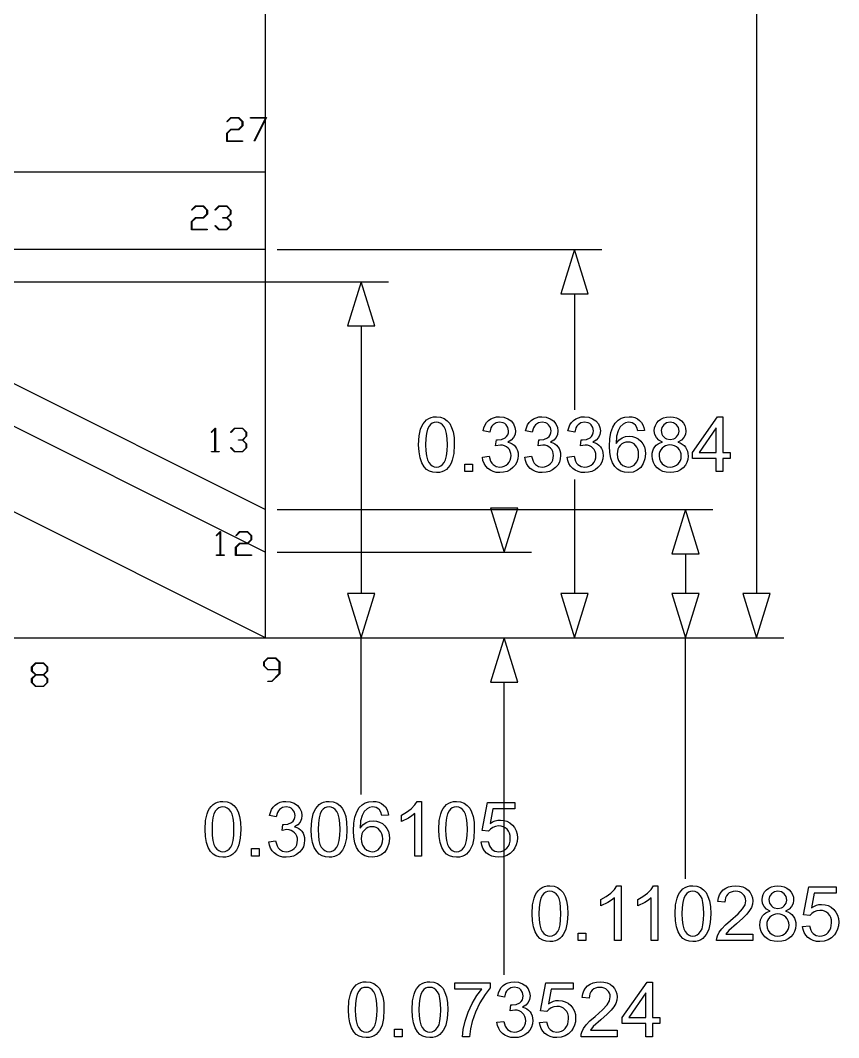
# Model space of a CAD drawing. Extents: x -0.57 to 3.06, y 0.01 to 2.07.
# Drawn here: x 2.289 to 2.993, y 0.156 to 1.031 of the extents above; entities that cross this region are included whole.
import ezdxf

# ---------------------------------------------------------------- set-up
doc = ezdxf.new("R2010")
doc.units = 0
doc.header["$MEASUREMENT"] = 0
doc.layers.add('DIMENSIONS', color=7, linetype='CONTINUOUS')
doc.layers.add('LAYER_1', color=7, linetype='CONTINUOUS')

msp = doc.modelspace()

# ---------------------------------------------------------------- linework, layer by layer
at = {"layer": 'DIMENSIONS'}
for points in [[(2.92215, 1.1004), (2.92215, 0.53802)], [(2.51, 0.83368), (2.78915, 0.83368)], [(2.76565, 0.83368), (2.7539, 0.79566)], [(2.7774, 0.79566), (2.76565, 0.83368)], [(1.67722, 0.80611), (2.60581, 0.80611)], [(2.58231, 0.80611), (2.57056, 0.76808)], [(2.59406, 0.76808), (2.58231, 0.80611)], [(2.7539, 0.79566), (2.7774, 0.79566)], [(2.76565, 0.79566), (2.76565, 0.6959)], [(2.57056, 0.76808), (2.59406, 0.76808)], [(2.58231, 0.76808), (2.58231, 0.53802)], [(2.76565, 0.63612), (2.76565, 0.53802)], [(2.51, 0.61029), (2.88453, 0.61029)], [(2.71694, 0.61155), (2.69344, 0.61155)], [(2.69344, 0.61155), (2.70519, 0.57352)], [(2.70519, 0.57352), (2.71694, 0.61155)], [(2.86103, 0.61029), (2.84928, 0.57226)], [(2.87278, 0.57226), (2.86103, 0.61029)], [(2.51, 0.57352), (2.72869, 0.57352)], [(2.84928, 0.57226), (2.87278, 0.57226)], [(2.86103, 0.57226), (2.86103, 0.53802)], [(2.59406, 0.53802), (2.57056, 0.53802)], [(2.57056, 0.53802), (2.58231, 0.5)], [(2.58231, 0.5), (2.59406, 0.53802)], [(2.7774, 0.53802), (2.7539, 0.53802)], [(2.7539, 0.53802), (2.76565, 0.5)], [(2.76565, 0.5), (2.7774, 0.53802)], [(2.87278, 0.53802), (2.84928, 0.53802)], [(2.84928, 0.53802), (2.86103, 0.5)], [(2.86103, 0.5), (2.87278, 0.53802)], [(2.9339, 0.53802), (2.9104, 0.53802)], [(2.9104, 0.53802), (2.92215, 0.5)], [(2.92215, 0.5), (2.9339, 0.53802)], [(0.51, 0.5), (2.72869, 0.5)], [(2.51, 0.5), (2.60581, 0.5)], [(2.51, 0.5), (2.78915, 0.5)], [(2.51, 0.5), (2.88453, 0.5)], [(2.51, 0.5), (2.94565, 0.5)], [(2.58231, 0.36527), (2.58231, 0.5)], [(2.70519, 0.5), (2.69344, 0.46198)], [(2.71694, 0.46198), (2.70519, 0.5)], [(2.86103, 0.29276), (2.86103, 0.5)], [(2.69344, 0.46198), (2.71694, 0.46198)], [(2.70519, 0.21022), (2.70519, 0.46198)]]:
    msp.add_lwpolyline(points, dxfattribs=at)
for points in [[(2.63167, 0.66601), (2.6321, 0.67353), (2.63339, 0.67943), (2.63435, 0.68182), (2.63552, 0.68393), (2.6369, 0.68574), (2.63849, 0.68726), (2.64029, 0.68847), (2.64231, 0.68933), (2.64454, 0.68985), (2.647, 0.69002), (2.65055, 0.68964), (2.65364, 0.6885), (2.65624, 0.68664), (2.65835, 0.68411), (2.66001, 0.68092), (2.66127, 0.67712), (2.66206, 0.67228), (2.66232, 0.66601), (2.6619, 0.65853), (2.66062, 0.65266), (2.65967, 0.65026), (2.6585, 0.64815), (2.65713, 0.64633), (2.65554, 0.6448), (2.65374, 0.64359), (2.65172, 0.64272), (2.64947, 0.6422), (2.647, 0.64203), (2.64378, 0.64233), (2.64093, 0.64325), (2.63845, 0.64477), (2.63632, 0.6469), (2.63429, 0.6503), (2.63284, 0.65461), (2.63197, 0.65985)], [(2.63761, 0.66601), (2.63778, 0.66071), (2.63828, 0.65637), (2.63913, 0.653), (2.64031, 0.6506), (2.64175, 0.64893), (2.64334, 0.64773), (2.64509, 0.64701), (2.647, 0.64677), (2.64891, 0.64701), (2.65066, 0.64773), (2.65225, 0.64894), (2.65368, 0.65062), (2.65487, 0.65302), (2.65572, 0.65639), (2.65622, 0.66072), (2.65639, 0.66601), (2.65622, 0.67132), (2.65572, 0.67567), (2.65487, 0.67903), (2.65368, 0.68143), (2.65225, 0.6831), (2.65064, 0.68429), (2.64887, 0.68501), (2.64694, 0.68524), (2.64505, 0.68503), (2.64336, 0.6844), (2.64187, 0.68335), (2.64059, 0.68188), (2.63928, 0.67928), (2.63835, 0.67576), (2.63779, 0.67134)], [(2.68647, 0.65524), (2.69224, 0.65601), (2.69358, 0.65179), (2.69451, 0.65019), (2.69562, 0.64894), (2.69827, 0.64731), (2.70144, 0.64677), (2.70339, 0.64695), (2.70519, 0.64748), (2.70683, 0.64836), (2.70831, 0.64959), (2.70954, 0.65109), (2.71042, 0.65275), (2.71094, 0.65458), (2.71112, 0.65658), (2.71096, 0.65848), (2.71047, 0.66021), (2.70966, 0.66176), (2.70852, 0.66314), (2.70714, 0.66427), (2.70557, 0.66507), (2.70383, 0.66556), (2.70192, 0.66572), (2.69785, 0.66508), (2.69849, 0.67014), (2.69942, 0.67008), (2.70292, 0.67056), (2.70605, 0.672), (2.70734, 0.6731), (2.70827, 0.67445), (2.70882, 0.67606), (2.709, 0.67793), (2.70847, 0.68084), (2.70686, 0.68319), (2.7057, 0.6841), (2.70439, 0.68476), (2.70131, 0.68528), (2.69822, 0.68475), (2.6957, 0.68316), (2.69468, 0.68197), (2.69386, 0.68052), (2.69281, 0.67681), (2.68704, 0.67784), (2.68774, 0.68058), (2.68877, 0.68299), (2.69014, 0.68507), (2.69185, 0.68683), (2.69384, 0.68823), (2.69606, 0.68922), (2.69851, 0.68982), (2.70118, 0.69002), (2.70488, 0.68961), (2.70827, 0.68837), (2.71112, 0.68642), (2.71322, 0.68387), (2.71451, 0.68092), (2.71493, 0.67781), (2.71453, 0.6749), (2.7133, 0.67226), (2.71127, 0.67002), (2.70846, 0.66828), (2.71043, 0.66767), (2.71216, 0.66681), (2.71366, 0.66568), (2.71493, 0.66429), (2.71594, 0.66268), (2.71667, 0.66088), (2.7171, 0.65889), (2.71724, 0.65671), (2.71696, 0.65375), (2.71612, 0.65102), (2.71472, 0.64853), (2.71275, 0.64628), (2.71036, 0.6444), (2.70767, 0.64307), (2.70469, 0.64226), (2.70141, 0.642), (2.69844, 0.64223), (2.69574, 0.64292), (2.69331, 0.64407), (2.69113, 0.64568), (2.68931, 0.64766), (2.68792, 0.64991), (2.68697, 0.65244)], [(2.72298, 0.65524), (2.72875, 0.65601), (2.73009, 0.65179), (2.73103, 0.65019), (2.73213, 0.64894), (2.73478, 0.64731), (2.73795, 0.64677), (2.73991, 0.64695), (2.74171, 0.64748), (2.74335, 0.64836), (2.74483, 0.64959), (2.74606, 0.65109), (2.74693, 0.65275), (2.74746, 0.65458), (2.74764, 0.65658), (2.74747, 0.65848), (2.74699, 0.66021), (2.74617, 0.66176), (2.74504, 0.66314), (2.74365, 0.66427), (2.74209, 0.66507), (2.74035, 0.66556), (2.73843, 0.66572), (2.73436, 0.66508), (2.735, 0.67014), (2.73593, 0.67008), (2.73944, 0.67056), (2.74257, 0.672), (2.74386, 0.6731), (2.74478, 0.67445), (2.74534, 0.67606), (2.74552, 0.67793), (2.74498, 0.68084), (2.74337, 0.68319), (2.74222, 0.6841), (2.74091, 0.68476), (2.73783, 0.68528), (2.73474, 0.68475), (2.73221, 0.68316), (2.73119, 0.68197), (2.73037, 0.68052), (2.72933, 0.67681), (2.72356, 0.67784), (2.72426, 0.68058), (2.72529, 0.68299), (2.72666, 0.68507), (2.72837, 0.68683), (2.73036, 0.68823), (2.73258, 0.68922), (2.73502, 0.68982), (2.7377, 0.69002), (2.74139, 0.68961), (2.74478, 0.68837), (2.74764, 0.68642), (2.74974, 0.68387), (2.75102, 0.68092), (2.75145, 0.67781), (2.75104, 0.6749), (2.74982, 0.67226), (2.74779, 0.67002), (2.74497, 0.66828), (2.74694, 0.66767), (2.74868, 0.66681), (2.75018, 0.66568), (2.75145, 0.66429), (2.75246, 0.66268), (2.75318, 0.66088), (2.75361, 0.65889), (2.75376, 0.65671), (2.75348, 0.65375), (2.75264, 0.65102), (2.75123, 0.64853), (2.74927, 0.64628), (2.74688, 0.6444), (2.74419, 0.64307), (2.7412, 0.64226), (2.73792, 0.642), (2.73496, 0.64223), (2.73226, 0.64292), (2.72982, 0.64407), (2.72765, 0.64568), (2.72582, 0.64766), (2.72444, 0.64991), (2.72349, 0.65244)], [(2.7595, 0.65524), (2.76527, 0.65601), (2.76661, 0.65179), (2.76754, 0.65019), (2.76865, 0.64894), (2.7713, 0.64731), (2.77447, 0.64677), (2.77643, 0.64695), (2.77823, 0.64748), (2.77987, 0.64836), (2.78135, 0.64959), (2.78257, 0.65109), (2.78345, 0.65275), (2.78398, 0.65458), (2.78415, 0.65658), (2.78399, 0.65848), (2.7835, 0.66021), (2.78269, 0.66176), (2.78156, 0.66314), (2.78017, 0.66427), (2.77861, 0.66507), (2.77687, 0.66556), (2.77495, 0.66572), (2.77088, 0.66508), (2.77152, 0.67014), (2.77245, 0.67008), (2.77595, 0.67056), (2.77909, 0.672), (2.78038, 0.6731), (2.7813, 0.67445), (2.78185, 0.67606), (2.78204, 0.67793), (2.7815, 0.68084), (2.77989, 0.68319), (2.77874, 0.6841), (2.77743, 0.68476), (2.77434, 0.68528), (2.77126, 0.68475), (2.76873, 0.68316), (2.76771, 0.68197), (2.76689, 0.68052), (2.76585, 0.67681), (2.76008, 0.67784), (2.76077, 0.68058), (2.76181, 0.68299), (2.76318, 0.68507), (2.76488, 0.68683), (2.76687, 0.68823), (2.76909, 0.68922), (2.77154, 0.68982), (2.77421, 0.69002), (2.77791, 0.68961), (2.7813, 0.68837), (2.78416, 0.68642), (2.78625, 0.68387), (2.78754, 0.68092), (2.78797, 0.67781), (2.78756, 0.6749), (2.78633, 0.67226), (2.7843, 0.67002), (2.78149, 0.66828), (2.78346, 0.66767), (2.78519, 0.66681), (2.7867, 0.66568), (2.78797, 0.66429), (2.78898, 0.66268), (2.7897, 0.66088), (2.79013, 0.65889), (2.79028, 0.65671), (2.79, 0.65375), (2.78915, 0.65102), (2.78775, 0.64853), (2.78579, 0.64628), (2.78339, 0.6444), (2.78071, 0.64307), (2.77772, 0.64226), (2.77444, 0.642), (2.77148, 0.64223), (2.76878, 0.64292), (2.76634, 0.64407), (2.76416, 0.64568), (2.76234, 0.64766), (2.76095, 0.64991), (2.76001, 0.65244)], [(2.82593, 0.67832), (2.82019, 0.67787), (2.81926, 0.6808), (2.81801, 0.68281), (2.81677, 0.68389), (2.81539, 0.68466), (2.81388, 0.68512), (2.81224, 0.68528), (2.80965, 0.68489), (2.8074, 0.68374), (2.80496, 0.68129), (2.8031, 0.67793), (2.80191, 0.67331), (2.80146, 0.66707), (2.80378, 0.66983), (2.80656, 0.67178), (2.80965, 0.67293), (2.81288, 0.67332), (2.81566, 0.67305), (2.81822, 0.67226), (2.82057, 0.67093), (2.8227, 0.66907), (2.82448, 0.66679), (2.82575, 0.6642), (2.82651, 0.6613), (2.82676, 0.65809), (2.82628, 0.65382), (2.82485, 0.64987), (2.82259, 0.64651), (2.81961, 0.64405), (2.81605, 0.64253), (2.81204, 0.64203), (2.8086, 0.64236), (2.8055, 0.64335), (2.80272, 0.64501), (2.80028, 0.64733), (2.79829, 0.65042), (2.79686, 0.65436), (2.79601, 0.65916), (2.79573, 0.66482), (2.79604, 0.67117), (2.79698, 0.67659), (2.79856, 0.68108), (2.80076, 0.68464), (2.80315, 0.68699), (2.80591, 0.68867), (2.80906, 0.68968), (2.81259, 0.69002), (2.81524, 0.68983), (2.81763, 0.68924), (2.81978, 0.68827), (2.82168, 0.68691), (2.82327, 0.68521), (2.82451, 0.68321), (2.8254, 0.68091)], [(2.84138, 0.66832), (2.83825, 0.66991), (2.83606, 0.67207), (2.83476, 0.67474), (2.83433, 0.6779), (2.83456, 0.68037), (2.83525, 0.68262), (2.8364, 0.68468), (2.83801, 0.68653), (2.84001, 0.68806), (2.84231, 0.68915), (2.84491, 0.6898), (2.84782, 0.69002), (2.85075, 0.6898), (2.85338, 0.68913), (2.8557, 0.68801), (2.85773, 0.68645), (2.85937, 0.68456), (2.86054, 0.68248), (2.86125, 0.68021), (2.86148, 0.67774), (2.86105, 0.67468), (2.85977, 0.67205), (2.85761, 0.66991), (2.85456, 0.66832), (2.85659, 0.6675), (2.85837, 0.66647), (2.85988, 0.66523), (2.86114, 0.66376), (2.86213, 0.66212), (2.86284, 0.66032), (2.86326, 0.65837), (2.8634, 0.65626), (2.86314, 0.65337), (2.86234, 0.65072), (2.86101, 0.6483), (2.85914, 0.64613), (2.85684, 0.64434), (2.8542, 0.64305), (2.85123, 0.64228), (2.84792, 0.64203), (2.84461, 0.64229), (2.84164, 0.64306), (2.839, 0.64434), (2.8367, 0.64615), (2.83483, 0.64833), (2.8335, 0.65078), (2.8327, 0.65347), (2.83243, 0.65642), (2.83258, 0.65862), (2.83302, 0.66063), (2.83374, 0.66246), (2.83476, 0.6641), (2.83604, 0.66552), (2.83758, 0.6667), (2.83935, 0.66763)], [(2.84023, 0.6781), (2.84076, 0.67507), (2.84143, 0.67378), (2.84237, 0.67264), (2.84353, 0.67172), (2.84484, 0.67106), (2.84795, 0.67053), (2.85099, 0.67105), (2.85228, 0.67171), (2.85342, 0.67263), (2.85502, 0.67497), (2.85555, 0.67777), (2.855, 0.6807), (2.85335, 0.68311), (2.85089, 0.68474), (2.84789, 0.68528), (2.84487, 0.68475), (2.84241, 0.68316), (2.84077, 0.68084)], [(2.88751, 0.64283), (2.88751, 0.65408), (2.86712, 0.65408), (2.86712, 0.65937), (2.88857, 0.68983), (2.89328, 0.68983), (2.89328, 0.65937), (2.89963, 0.65937), (2.89963, 0.65408), (2.89328, 0.65408), (2.89328, 0.64283)], [(2.88751, 0.65937), (2.88751, 0.68056), (2.8728, 0.65937)], [(2.80236, 0.65806), (2.80268, 0.65514), (2.80363, 0.65235), (2.80515, 0.64995), (2.80717, 0.6482), (2.8095, 0.64713), (2.81195, 0.64677), (2.81371, 0.64696), (2.81535, 0.64751), (2.81685, 0.64843), (2.81823, 0.64972), (2.81938, 0.65133), (2.8202, 0.6532), (2.8207, 0.65534), (2.82086, 0.65774), (2.8207, 0.66004), (2.82021, 0.66209), (2.8194, 0.66388), (2.81826, 0.66542), (2.81688, 0.66664), (2.81533, 0.66752), (2.81361, 0.66805), (2.81172, 0.66822), (2.80984, 0.66805), (2.80811, 0.66752), (2.80652, 0.66664), (2.80509, 0.66542), (2.8039, 0.6639), (2.80304, 0.66217), (2.80253, 0.66022)], [(2.83837, 0.65639), (2.83866, 0.65396), (2.83954, 0.65161), (2.84099, 0.64957), (2.84301, 0.64804), (2.84541, 0.64709), (2.84798, 0.64677), (2.84996, 0.64694), (2.85176, 0.64744), (2.85338, 0.64827), (2.85481, 0.64943), (2.85599, 0.65085), (2.85683, 0.65246), (2.85734, 0.65424), (2.85751, 0.6562), (2.85733, 0.65819), (2.85681, 0.66001), (2.85595, 0.66164), (2.85473, 0.66309), (2.85326, 0.66428), (2.85161, 0.66513), (2.84979, 0.66565), (2.84779, 0.66582), (2.84584, 0.66565), (2.84407, 0.66514), (2.84247, 0.6643), (2.84104, 0.66312), (2.83987, 0.66169), (2.83903, 0.66009), (2.83853, 0.65833)], [(2.67143, 0.64283), (2.67143, 0.6494), (2.678, 0.6494), (2.678, 0.64283)], [(2.44806, 0.33538), (2.44849, 0.34291), (2.44977, 0.3488), (2.45073, 0.3512), (2.4519, 0.3533), (2.45328, 0.35512), (2.45487, 0.35664), (2.45667, 0.35785), (2.45869, 0.35871), (2.46093, 0.35922), (2.46338, 0.3594), (2.46693, 0.35902), (2.47002, 0.35787), (2.47262, 0.35601), (2.47473, 0.35348), (2.47639, 0.3503), (2.47765, 0.34649), (2.47844, 0.34166), (2.47871, 0.33538), (2.47828, 0.32791), (2.47701, 0.32203), (2.47605, 0.31963), (2.47489, 0.31753), (2.47351, 0.31571), (2.47192, 0.31418), (2.47012, 0.31296), (2.4681, 0.3121), (2.46585, 0.31158), (2.46338, 0.3114), (2.46016, 0.31171), (2.45731, 0.31262), (2.45483, 0.31414), (2.4527, 0.31628), (2.45067, 0.31967), (2.44922, 0.32399), (2.44835, 0.32922)], [(2.50285, 0.32461), (2.50862, 0.32538), (2.50996, 0.32116), (2.51089, 0.31956), (2.512, 0.31831), (2.51465, 0.31669), (2.51782, 0.31615), (2.51978, 0.31632), (2.52157, 0.31685), (2.52321, 0.31773), (2.5247, 0.31897), (2.52592, 0.32046), (2.5268, 0.32213), (2.52733, 0.32396), (2.5275, 0.32596), (2.52734, 0.32786), (2.52685, 0.32958), (2.52604, 0.33114), (2.5249, 0.33251), (2.52352, 0.33364), (2.52195, 0.33445), (2.52022, 0.33493), (2.5183, 0.3351), (2.51423, 0.33445), (2.51487, 0.33952), (2.5158, 0.33946), (2.5193, 0.33994), (2.52244, 0.34138), (2.52373, 0.34247), (2.52465, 0.34382), (2.5252, 0.34544), (2.52539, 0.34731), (2.52485, 0.35021), (2.52324, 0.35257), (2.52208, 0.35348), (2.52078, 0.35413), (2.51769, 0.35465), (2.5146, 0.35412), (2.51208, 0.35254), (2.51106, 0.35135), (2.51024, 0.34989), (2.50919, 0.34619), (2.50342, 0.34721), (2.50412, 0.34995), (2.50516, 0.35236), (2.50653, 0.35445), (2.50823, 0.35621), (2.51022, 0.3576), (2.51244, 0.3586), (2.51489, 0.3592), (2.51756, 0.3594), (2.52126, 0.35898), (2.52465, 0.35775), (2.52751, 0.35579), (2.5296, 0.35324), (2.53089, 0.3503), (2.53132, 0.34718), (2.53091, 0.34427), (2.52968, 0.34164), (2.52765, 0.33939), (2.52484, 0.33766), (2.52681, 0.33705), (2.52854, 0.33618), (2.53005, 0.33505), (2.53132, 0.33367), (2.53233, 0.33206), (2.53305, 0.33026), (2.53348, 0.32827), (2.53362, 0.32609), (2.53334, 0.32313), (2.5325, 0.3204), (2.5311, 0.31791), (2.52914, 0.31565), (2.52674, 0.31378), (2.52405, 0.31244), (2.52107, 0.31164), (2.51779, 0.31137), (2.51482, 0.3116), (2.51212, 0.31229), (2.50969, 0.31344), (2.50751, 0.31506), (2.50569, 0.31704), (2.5043, 0.31929), (2.50335, 0.32181)], [(2.53933, 0.33538), (2.53976, 0.34291), (2.54105, 0.3488), (2.54201, 0.3512), (2.54318, 0.3533), (2.54456, 0.35512), (2.54614, 0.35664), (2.54794, 0.35785), (2.54996, 0.35871), (2.5522, 0.35922), (2.55466, 0.3594), (2.55821, 0.35902), (2.56129, 0.35787), (2.5639, 0.35601), (2.56601, 0.35348), (2.56766, 0.3503), (2.56892, 0.34649), (2.56972, 0.34166), (2.56998, 0.33538), (2.56956, 0.32791), (2.56828, 0.32203), (2.56733, 0.31963), (2.56616, 0.31753), (2.56479, 0.31571), (2.5632, 0.31418), (2.5614, 0.31296), (2.55937, 0.3121), (2.55713, 0.31158), (2.55466, 0.3114), (2.55144, 0.31171), (2.54859, 0.31262), (2.5461, 0.31414), (2.54398, 0.31628), (2.54195, 0.31967), (2.54049, 0.32399), (2.53962, 0.32922)], [(2.60579, 0.34769), (2.60005, 0.34725), (2.59912, 0.35018), (2.59787, 0.35218), (2.59663, 0.35326), (2.59526, 0.35403), (2.59375, 0.3545), (2.5921, 0.35465), (2.58951, 0.35427), (2.58726, 0.35311), (2.58482, 0.35067), (2.58296, 0.34731), (2.58177, 0.34269), (2.58133, 0.33644), (2.58365, 0.33921), (2.58643, 0.34115), (2.58951, 0.34231), (2.59274, 0.34269), (2.59552, 0.34243), (2.59809, 0.34163), (2.60043, 0.3403), (2.60257, 0.33845), (2.60434, 0.33617), (2.60561, 0.33358), (2.60637, 0.33068), (2.60663, 0.32746), (2.60615, 0.3232), (2.60472, 0.31924), (2.60245, 0.31589), (2.59948, 0.31342), (2.59592, 0.31191), (2.59191, 0.3114), (2.58847, 0.31173), (2.58536, 0.31273), (2.58259, 0.31439), (2.58014, 0.31671), (2.57815, 0.31979), (2.57673, 0.32373), (2.57588, 0.32854), (2.57559, 0.3342), (2.57591, 0.34055), (2.57685, 0.34596), (2.57842, 0.35045), (2.58062, 0.35401), (2.58301, 0.35637), (2.58578, 0.35805), (2.58893, 0.35906), (2.59245, 0.3594), (2.5951, 0.3592), (2.5975, 0.35862), (2.59965, 0.35765), (2.60154, 0.35629), (2.60314, 0.35458), (2.60438, 0.35258), (2.60526, 0.35029)], [(2.6341, 0.3122), (2.62833, 0.3122), (2.62833, 0.34898), (2.62592, 0.34699), (2.62286, 0.345), (2.61679, 0.34202), (2.61679, 0.3476), (2.62132, 0.35012), (2.62525, 0.35311), (2.62835, 0.3563), (2.63038, 0.3594), (2.6341, 0.3594)], [(2.64888, 0.33538), (2.64931, 0.34291), (2.6506, 0.3488), (2.65156, 0.3512), (2.65273, 0.3533), (2.65411, 0.35512), (2.65569, 0.35664), (2.65749, 0.35785), (2.65951, 0.35871), (2.66175, 0.35922), (2.6642, 0.3594), (2.66776, 0.35902), (2.67084, 0.35787), (2.67345, 0.35601), (2.67555, 0.35348), (2.67721, 0.3503), (2.67847, 0.34649), (2.67927, 0.34166), (2.67953, 0.33538), (2.6791, 0.32791), (2.67783, 0.32203), (2.67688, 0.31963), (2.67571, 0.31753), (2.67433, 0.31571), (2.67275, 0.31418), (2.67095, 0.31296), (2.66892, 0.3121), (2.66667, 0.31158), (2.6642, 0.3114), (2.66099, 0.31171), (2.65814, 0.31262), (2.65565, 0.31414), (2.65353, 0.31628), (2.6515, 0.31967), (2.65004, 0.32399), (2.64917, 0.32922)], [(2.6854, 0.32452), (2.69146, 0.32503), (2.69257, 0.32115), (2.69347, 0.31963), (2.69458, 0.31838), (2.69587, 0.3174), (2.69729, 0.3167), (2.7005, 0.31615), (2.7025, 0.31634), (2.70434, 0.31693), (2.70603, 0.31791), (2.70755, 0.31929), (2.70881, 0.32099), (2.70971, 0.32294), (2.71026, 0.32516), (2.71044, 0.32763), (2.71026, 0.32996), (2.70974, 0.33204), (2.70888, 0.33386), (2.70766, 0.33542), (2.70617, 0.33666), (2.70446, 0.33756), (2.70254, 0.33809), (2.7004, 0.33827), (2.69775, 0.33795), (2.69537, 0.337), (2.69336, 0.33555), (2.69184, 0.33372), (2.68642, 0.33442), (2.69098, 0.35856), (2.71435, 0.35856), (2.71435, 0.35305), (2.69559, 0.35305), (2.69306, 0.34042), (2.6952, 0.34171), (2.6974, 0.34263), (2.69964, 0.34318), (2.70194, 0.34337), (2.7049, 0.3431), (2.70761, 0.3423), (2.71009, 0.34097), (2.71233, 0.3391), (2.71418, 0.33682), (2.7155, 0.33423), (2.71629, 0.33134), (2.71656, 0.32814), (2.71633, 0.32506), (2.71563, 0.32219), (2.71447, 0.31954), (2.71284, 0.31711), (2.71037, 0.31461), (2.70749, 0.31283), (2.7042, 0.31176), (2.7005, 0.3114), (2.69744, 0.31163), (2.69467, 0.3123), (2.6922, 0.31342), (2.69003, 0.31499), (2.68822, 0.31694), (2.68684, 0.31917), (2.6859, 0.3217)], [(2.45399, 0.33538), (2.45416, 0.33008), (2.45466, 0.32575), (2.45551, 0.32238), (2.4567, 0.31998), (2.45813, 0.3183), (2.45972, 0.31711), (2.46147, 0.31639), (2.46338, 0.31615), (2.46529, 0.31639), (2.46704, 0.31711), (2.46863, 0.31831), (2.47007, 0.31999), (2.47125, 0.3224), (2.4721, 0.32577), (2.47261, 0.33009), (2.47277, 0.33538), (2.47261, 0.3407), (2.4721, 0.34504), (2.47125, 0.34841), (2.47007, 0.3508), (2.46863, 0.35247), (2.46702, 0.35367), (2.46525, 0.35438), (2.46332, 0.35462), (2.46143, 0.35441), (2.45974, 0.35378), (2.45826, 0.35273), (2.45697, 0.35125), (2.45566, 0.34865), (2.45473, 0.34514), (2.45417, 0.34072)], [(2.54526, 0.33538), (2.54543, 0.33008), (2.54594, 0.32575), (2.54679, 0.32238), (2.54797, 0.31998), (2.54941, 0.3183), (2.551, 0.31711), (2.55275, 0.31639), (2.55466, 0.31615), (2.55656, 0.31639), (2.55831, 0.31711), (2.55991, 0.31831), (2.56134, 0.31999), (2.56253, 0.3224), (2.56337, 0.32577), (2.56388, 0.33009), (2.56405, 0.33538), (2.56388, 0.3407), (2.56337, 0.34504), (2.56253, 0.34841), (2.56134, 0.3508), (2.5599, 0.35247), (2.5583, 0.35367), (2.55653, 0.35438), (2.55459, 0.35462), (2.5527, 0.35441), (2.55102, 0.35378), (2.54953, 0.35273), (2.54824, 0.35125), (2.54694, 0.34865), (2.54601, 0.34514), (2.54545, 0.34072)], [(2.65481, 0.33538), (2.65498, 0.33008), (2.65549, 0.32575), (2.65634, 0.32238), (2.65752, 0.31998), (2.65895, 0.3183), (2.66055, 0.31711), (2.6623, 0.31639), (2.6642, 0.31615), (2.66611, 0.31639), (2.66786, 0.31711), (2.66946, 0.31831), (2.67089, 0.31999), (2.67207, 0.3224), (2.67292, 0.32577), (2.67343, 0.33009), (2.6736, 0.33538), (2.67343, 0.3407), (2.67292, 0.34504), (2.67207, 0.34841), (2.67089, 0.3508), (2.66945, 0.35247), (2.66785, 0.35367), (2.66608, 0.35438), (2.66414, 0.35462), (2.66225, 0.35441), (2.66057, 0.35378), (2.65908, 0.35273), (2.65779, 0.35125), (2.65649, 0.34865), (2.65556, 0.34514), (2.655, 0.34072)], [(2.58223, 0.32743), (2.58254, 0.32452), (2.58349, 0.32173), (2.58501, 0.31933), (2.58704, 0.31757), (2.58937, 0.3165), (2.59181, 0.31615), (2.59358, 0.31633), (2.59521, 0.31688), (2.59672, 0.31781), (2.5981, 0.3191), (2.59925, 0.3207), (2.60007, 0.32258), (2.60056, 0.32471), (2.60073, 0.32711), (2.60056, 0.32942), (2.60008, 0.33147), (2.59927, 0.33326), (2.59813, 0.33479), (2.59675, 0.33602), (2.5952, 0.33689), (2.59348, 0.33742), (2.59159, 0.3376), (2.58971, 0.33742), (2.58797, 0.33689), (2.58639, 0.33602), (2.58495, 0.33479), (2.58376, 0.33328), (2.58291, 0.33155), (2.5824, 0.3296)], [(2.48781, 0.3122), (2.48781, 0.31878), (2.49438, 0.31878), (2.49438, 0.3122)], [(2.72922, 0.26287), (2.72965, 0.27039), (2.73093, 0.27629), (2.73189, 0.27868), (2.73306, 0.28079), (2.73444, 0.2826), (2.73603, 0.28412), (2.73783, 0.28533), (2.73985, 0.28619), (2.74209, 0.28671), (2.74454, 0.28688), (2.74809, 0.2865), (2.75118, 0.28536), (2.75378, 0.2835), (2.75589, 0.28097), (2.75755, 0.27778), (2.75881, 0.27398), (2.7596, 0.26914), (2.75987, 0.26287), (2.75944, 0.25539), (2.75817, 0.24952), (2.75721, 0.24712), (2.75605, 0.24501), (2.75467, 0.24319), (2.75309, 0.24166), (2.75128, 0.24045), (2.74926, 0.23958), (2.74701, 0.23906), (2.74454, 0.23889), (2.74133, 0.23919), (2.73847, 0.24011), (2.73599, 0.24163), (2.73387, 0.24376), (2.73183, 0.24716), (2.73038, 0.25147), (2.72951, 0.25671)], [(2.73515, 0.26287), (2.73532, 0.25757), (2.73583, 0.25323), (2.73667, 0.24986), (2.73786, 0.24746), (2.73929, 0.24579), (2.74088, 0.24459), (2.74263, 0.24387), (2.74454, 0.24363), (2.74645, 0.24387), (2.7482, 0.24459), (2.74979, 0.2458), (2.75123, 0.24748), (2.75241, 0.24988), (2.75326, 0.25325), (2.75377, 0.25758), (2.75393, 0.26287), (2.75377, 0.26818), (2.75326, 0.27253), (2.75241, 0.2759), (2.75123, 0.27829), (2.74979, 0.27996), (2.74818, 0.28115), (2.74641, 0.28187), (2.74448, 0.2821), (2.74259, 0.28189), (2.7409, 0.28126), (2.73942, 0.28021), (2.73813, 0.27874), (2.73682, 0.27614), (2.73589, 0.27262), (2.73533, 0.2682)], [(2.80571, 0.23969), (2.79994, 0.23969), (2.79994, 0.27646), (2.79753, 0.27447), (2.79447, 0.27249), (2.7884, 0.26951), (2.7884, 0.27508), (2.79294, 0.2776), (2.79686, 0.2806), (2.79996, 0.28379), (2.80199, 0.28688), (2.80571, 0.28688)], [(2.83736, 0.23969), (2.83158, 0.23969), (2.83158, 0.27646), (2.82918, 0.27447), (2.82612, 0.27249), (2.82004, 0.26951), (2.82004, 0.27508), (2.82458, 0.2776), (2.82851, 0.2806), (2.8316, 0.28379), (2.83364, 0.28688), (2.83736, 0.28688)], [(2.85213, 0.26287), (2.85256, 0.27039), (2.85385, 0.27629), (2.85481, 0.27868), (2.85598, 0.28079), (2.85736, 0.2826), (2.85895, 0.28412), (2.86075, 0.28533), (2.86277, 0.28619), (2.865, 0.28671), (2.86746, 0.28688), (2.87101, 0.2865), (2.8741, 0.28536), (2.8767, 0.2835), (2.87881, 0.28097), (2.88047, 0.27778), (2.88173, 0.27398), (2.88252, 0.26914), (2.88278, 0.26287), (2.88236, 0.25539), (2.88109, 0.24952), (2.88013, 0.24712), (2.87897, 0.24501), (2.87759, 0.24319), (2.876, 0.24166), (2.8742, 0.24045), (2.87218, 0.23958), (2.86993, 0.23906), (2.86746, 0.23889), (2.86424, 0.23919), (2.86139, 0.24011), (2.85891, 0.24163), (2.85678, 0.24376), (2.85475, 0.24716), (2.8533, 0.25147), (2.85243, 0.25671)], [(2.85807, 0.26287), (2.85824, 0.25757), (2.85874, 0.25323), (2.85959, 0.24986), (2.86078, 0.24746), (2.86221, 0.24579), (2.8638, 0.24459), (2.86555, 0.24387), (2.86746, 0.24363), (2.86937, 0.24387), (2.87112, 0.24459), (2.87271, 0.2458), (2.87414, 0.24748), (2.87533, 0.24988), (2.87618, 0.25325), (2.87668, 0.25758), (2.87685, 0.26287), (2.87668, 0.26818), (2.87618, 0.27253), (2.87533, 0.2759), (2.87414, 0.27829), (2.87271, 0.27996), (2.8711, 0.28115), (2.86933, 0.28187), (2.8674, 0.2821), (2.86551, 0.28189), (2.86382, 0.28126), (2.86233, 0.28021), (2.86105, 0.27874), (2.85974, 0.27614), (2.85881, 0.27262), (2.85825, 0.2682)], [(2.91898, 0.24524), (2.91898, 0.23969), (2.88791, 0.23969), (2.88805, 0.24173), (2.88859, 0.2437), (2.89013, 0.24685), (2.89239, 0.24995), (2.89558, 0.25327), (2.89994, 0.25707), (2.90636, 0.2627), (2.91029, 0.26702), (2.91231, 0.27059), (2.91282, 0.2723), (2.91298, 0.27396), (2.91283, 0.27561), (2.91237, 0.27712), (2.91161, 0.2785), (2.91053, 0.27975), (2.90921, 0.28078), (2.90771, 0.28152), (2.90601, 0.28196), (2.90414, 0.2821), (2.90216, 0.28195), (2.90039, 0.28148), (2.89882, 0.2807), (2.89747, 0.2796), (2.89637, 0.27823), (2.89558, 0.27662), (2.89511, 0.27477), (2.89493, 0.27268), (2.889, 0.27329), (2.88952, 0.27641), (2.89045, 0.27914), (2.89181, 0.28147), (2.89359, 0.2834), (2.89575, 0.28493), (2.89825, 0.28601), (2.90108, 0.28666), (2.90426, 0.28688), (2.90747, 0.28665), (2.91032, 0.28594), (2.91282, 0.28477), (2.91497, 0.28313), (2.9167, 0.28114), (2.91793, 0.27893), (2.91867, 0.27649), (2.91892, 0.27383), (2.91863, 0.27104), (2.91776, 0.26829), (2.91623, 0.26549), (2.91393, 0.26255), (2.91037, 0.25897), (2.90503, 0.25428), (2.89837, 0.24836), (2.89593, 0.24524)], [(2.93405, 0.26518), (2.93092, 0.26677), (2.92873, 0.26893), (2.92743, 0.27161), (2.927, 0.27476), (2.92723, 0.27723), (2.92792, 0.27948), (2.92907, 0.28154), (2.93068, 0.28339), (2.93268, 0.28492), (2.93498, 0.28601), (2.93758, 0.28666), (2.94049, 0.28688), (2.94342, 0.28666), (2.94605, 0.28599), (2.94837, 0.28487), (2.9504, 0.28331), (2.95204, 0.28142), (2.95321, 0.27934), (2.95392, 0.27707), (2.95415, 0.2746), (2.95372, 0.27155), (2.95243, 0.26891), (2.95027, 0.26677), (2.94722, 0.26518), (2.94926, 0.26436), (2.95104, 0.26333), (2.95255, 0.26209), (2.95381, 0.26062), (2.9548, 0.25898), (2.95551, 0.25718), (2.95593, 0.25523), (2.95607, 0.25312), (2.95581, 0.25023), (2.95501, 0.24758), (2.95367, 0.24516), (2.95181, 0.24299), (2.94951, 0.2412), (2.94687, 0.23991), (2.9439, 0.23914), (2.94059, 0.23889), (2.93728, 0.23915), (2.9343, 0.23992), (2.93167, 0.24121), (2.92937, 0.24301), (2.9275, 0.24519), (2.92617, 0.24764), (2.92537, 0.25033), (2.9251, 0.25328), (2.92525, 0.25548), (2.92568, 0.25749), (2.92641, 0.25932), (2.92743, 0.26096), (2.92871, 0.26238), (2.93025, 0.26356), (2.93202, 0.26449)], [(2.93289, 0.27496), (2.93343, 0.27193), (2.9341, 0.27064), (2.93504, 0.26951), (2.9362, 0.26858), (2.93751, 0.26792), (2.94062, 0.26739), (2.94365, 0.26791), (2.94495, 0.26857), (2.94609, 0.26949), (2.94769, 0.27183), (2.94822, 0.27463), (2.94767, 0.27756), (2.94602, 0.27997), (2.94356, 0.2816), (2.94056, 0.28214), (2.93753, 0.28161), (2.93507, 0.28002), (2.93344, 0.2777)], [(2.96168, 0.252), (2.96774, 0.25251), (2.96886, 0.24864), (2.96975, 0.24711), (2.97087, 0.24586), (2.97216, 0.24489), (2.97357, 0.24419), (2.97678, 0.24363), (2.97879, 0.24383), (2.98063, 0.24442), (2.98231, 0.2454), (2.98384, 0.24677), (2.9851, 0.24847), (2.986, 0.25043), (2.98654, 0.25264), (2.98672, 0.25511), (2.98655, 0.25745), (2.98603, 0.25953), (2.98516, 0.26134), (2.98395, 0.2629), (2.98246, 0.26415), (2.98075, 0.26504), (2.97883, 0.26558), (2.97669, 0.26575), (2.97404, 0.26544), (2.97165, 0.26449), (2.96965, 0.26303), (2.96813, 0.2612), (2.96271, 0.26191), (2.96726, 0.28605), (2.99063, 0.28605), (2.99063, 0.28053), (2.97188, 0.28053), (2.96935, 0.2679), (2.97149, 0.26919), (2.97368, 0.27011), (2.97593, 0.27067), (2.97823, 0.27085), (2.98118, 0.27059), (2.9839, 0.26979), (2.98638, 0.26845), (2.98861, 0.26659), (2.99047, 0.2643), (2.99179, 0.26171), (2.99258, 0.25882), (2.99285, 0.25562), (2.99261, 0.25254), (2.99192, 0.24968), (2.99075, 0.24703), (2.98913, 0.24459), (2.98666, 0.2421), (2.98378, 0.24031), (2.98049, 0.23924), (2.97678, 0.23889), (2.97373, 0.23911), (2.97096, 0.23979), (2.96849, 0.24091), (2.96632, 0.24248), (2.96451, 0.24442), (2.96313, 0.24665), (2.96219, 0.24918)], [(2.93103, 0.25325), (2.93133, 0.25082), (2.9322, 0.24847), (2.93366, 0.24643), (2.93568, 0.2449), (2.93808, 0.24395), (2.94065, 0.24363), (2.94263, 0.2438), (2.94443, 0.2443), (2.94604, 0.24513), (2.94748, 0.24629), (2.94866, 0.24771), (2.9495, 0.24932), (2.95001, 0.2511), (2.95017, 0.25306), (2.95, 0.25505), (2.94948, 0.25687), (2.94861, 0.2585), (2.9474, 0.25995), (2.94593, 0.26114), (2.94428, 0.262), (2.94246, 0.26251), (2.94046, 0.26268), (2.93851, 0.26251), (2.93674, 0.262), (2.93514, 0.26116), (2.93371, 0.25998), (2.93254, 0.25855), (2.9317, 0.25695), (2.9312, 0.25519)], [(2.76897, 0.23969), (2.76897, 0.24626), (2.77554, 0.24626), (2.77554, 0.23969)], [(2.57121, 0.18033), (2.57164, 0.18785), (2.57292, 0.19375), (2.57389, 0.19614), (2.57506, 0.19825), (2.57643, 0.20006), (2.57802, 0.20159), (2.57982, 0.20279), (2.58184, 0.20365), (2.58408, 0.20417), (2.58653, 0.20434), (2.59008, 0.20396), (2.59317, 0.20282), (2.59577, 0.20096), (2.59788, 0.19843), (2.59954, 0.19525), (2.6008, 0.19144), (2.60159, 0.1866), (2.60186, 0.18033), (2.60143, 0.17286), (2.60016, 0.16698), (2.5992, 0.16458), (2.59804, 0.16247), (2.59666, 0.16065), (2.59508, 0.15912), (2.59327, 0.15791), (2.59125, 0.15704), (2.589, 0.15652), (2.58653, 0.15635), (2.58332, 0.15665), (2.58047, 0.15757), (2.57798, 0.15909), (2.57586, 0.16122), (2.57382, 0.16462), (2.57237, 0.16893), (2.5715, 0.17417)], [(2.62597, 0.18033), (2.6264, 0.18785), (2.62768, 0.19375), (2.62864, 0.19614), (2.62981, 0.19825), (2.63119, 0.20006), (2.63278, 0.20159), (2.63458, 0.20279), (2.6366, 0.20365), (2.63884, 0.20417), (2.64129, 0.20434), (2.64484, 0.20396), (2.64793, 0.20282), (2.65053, 0.20096), (2.65264, 0.19843), (2.6543, 0.19525), (2.65556, 0.19144), (2.65635, 0.1866), (2.65662, 0.18033), (2.65619, 0.17286), (2.65492, 0.16698), (2.65396, 0.16458), (2.6528, 0.16247), (2.65142, 0.16065), (2.64984, 0.15912), (2.64803, 0.15791), (2.64601, 0.15704), (2.64376, 0.15652), (2.64129, 0.15635), (2.63808, 0.15665), (2.63522, 0.15757), (2.63274, 0.15909), (2.63062, 0.16122), (2.62858, 0.16462), (2.62713, 0.16893), (2.62626, 0.17417)], [(2.66287, 0.198), (2.66287, 0.20354), (2.69329, 0.20354), (2.69329, 0.19905), (2.68882, 0.19349), (2.6844, 0.18636), (2.68049, 0.17833), (2.67758, 0.17007), (2.67617, 0.16389), (2.67537, 0.15715), (2.66944, 0.15715), (2.67003, 0.16328), (2.67162, 0.17055), (2.67416, 0.17827), (2.6776, 0.1857), (2.68162, 0.19242), (2.68589, 0.198)], [(2.69903, 0.16956), (2.7048, 0.17033), (2.70615, 0.16611), (2.70708, 0.16451), (2.70819, 0.16326), (2.71083, 0.16164), (2.714, 0.1611), (2.71596, 0.16127), (2.71776, 0.1618), (2.7194, 0.16268), (2.72088, 0.16392), (2.72211, 0.16541), (2.72298, 0.16707), (2.72351, 0.16891), (2.72369, 0.17091), (2.72352, 0.17281), (2.72304, 0.17453), (2.72223, 0.17608), (2.72109, 0.17746), (2.7197, 0.17859), (2.71814, 0.1794), (2.7164, 0.17988), (2.71448, 0.18004), (2.71041, 0.1794), (2.71105, 0.18447), (2.71198, 0.1844), (2.71549, 0.18488), (2.71862, 0.18633), (2.71991, 0.18742), (2.72083, 0.18877), (2.72139, 0.19038), (2.72157, 0.19226), (2.72103, 0.19516), (2.71942, 0.19752), (2.71827, 0.19843), (2.71696, 0.19908), (2.71388, 0.1996), (2.71079, 0.19907), (2.70827, 0.19748), (2.70724, 0.19629), (2.70642, 0.19484), (2.70538, 0.19114), (2.69961, 0.19216), (2.70031, 0.1949), (2.70134, 0.19731), (2.70271, 0.1994), (2.70442, 0.20115), (2.70641, 0.20255), (2.70863, 0.20355), (2.71107, 0.20414), (2.71375, 0.20434), (2.71744, 0.20393), (2.72083, 0.20269), (2.72369, 0.20074), (2.72579, 0.19819), (2.72707, 0.19525), (2.7275, 0.19213), (2.72709, 0.18922), (2.72587, 0.18658), (2.72384, 0.18434), (2.72103, 0.18261), (2.72299, 0.182), (2.72473, 0.18113), (2.72623, 0.18), (2.7275, 0.17862), (2.72851, 0.17701), (2.72923, 0.17521), (2.72967, 0.17321), (2.72981, 0.17103), (2.72953, 0.16807), (2.72869, 0.16535), (2.72728, 0.16286), (2.72532, 0.1606), (2.72293, 0.15873), (2.72024, 0.15739), (2.71725, 0.15659), (2.71397, 0.15632), (2.71101, 0.15655), (2.70831, 0.15724), (2.70587, 0.15839), (2.7037, 0.16001), (2.70187, 0.16198), (2.70049, 0.16424), (2.69954, 0.16676)], [(2.73552, 0.16946), (2.74158, 0.16998), (2.74269, 0.1661), (2.74359, 0.16457), (2.7447, 0.16332), (2.74599, 0.16235), (2.74741, 0.16165), (2.75062, 0.1611), (2.75262, 0.16129), (2.75446, 0.16188), (2.75615, 0.16286), (2.75767, 0.16424), (2.75893, 0.16594), (2.75983, 0.16789), (2.76037, 0.1701), (2.76056, 0.17257), (2.76038, 0.17491), (2.75986, 0.17699), (2.759, 0.17881), (2.75778, 0.18036), (2.75629, 0.18161), (2.75458, 0.1825), (2.75266, 0.18304), (2.75052, 0.18322), (2.74787, 0.1829), (2.74549, 0.18195), (2.74348, 0.1805), (2.74196, 0.17866), (2.73654, 0.17937), (2.74109, 0.20351), (2.76447, 0.20351), (2.76447, 0.198), (2.74571, 0.198), (2.74318, 0.18536), (2.74532, 0.18665), (2.74751, 0.18758), (2.74976, 0.18813), (2.75206, 0.18831), (2.75502, 0.18805), (2.75773, 0.18725), (2.76021, 0.18592), (2.76245, 0.18405), (2.7643, 0.18177), (2.76562, 0.17918), (2.76641, 0.17628), (2.76668, 0.17309), (2.76645, 0.17), (2.76575, 0.16714), (2.76459, 0.16449), (2.76296, 0.16206), (2.76049, 0.15956), (2.75761, 0.15778), (2.75432, 0.15671), (2.75062, 0.15635), (2.74756, 0.15657), (2.74479, 0.15725), (2.74232, 0.15837), (2.74015, 0.15994), (2.73834, 0.16188), (2.73696, 0.16412), (2.73602, 0.16664)], [(2.80236, 0.1627), (2.80236, 0.15715), (2.7713, 0.15715), (2.77143, 0.1592), (2.77197, 0.16116), (2.77351, 0.16431), (2.77577, 0.16741), (2.77896, 0.17073), (2.78332, 0.17453), (2.78974, 0.18016), (2.79367, 0.18448), (2.79569, 0.18805), (2.7962, 0.18976), (2.79637, 0.19142), (2.79621, 0.19307), (2.79575, 0.19459), (2.79499, 0.19597), (2.79391, 0.19721), (2.79259, 0.19824), (2.79109, 0.19898), (2.7894, 0.19942), (2.78752, 0.19957), (2.78554, 0.19941), (2.78377, 0.19894), (2.7822, 0.19816), (2.78085, 0.19707), (2.77975, 0.1957), (2.77897, 0.19408), (2.77849, 0.19223), (2.77832, 0.19014), (2.77239, 0.19075), (2.7729, 0.19387), (2.77384, 0.1966), (2.77519, 0.19893), (2.77697, 0.20087), (2.77913, 0.20239), (2.78163, 0.20347), (2.78447, 0.20413), (2.78765, 0.20434), (2.79085, 0.20411), (2.79371, 0.20341), (2.79621, 0.20223), (2.79835, 0.20059), (2.80008, 0.19861), (2.80131, 0.19639), (2.80205, 0.19396), (2.8023, 0.1913), (2.80201, 0.1885), (2.80114, 0.18575), (2.79961, 0.18295), (2.79731, 0.18001), (2.79375, 0.17644), (2.78842, 0.17174), (2.78175, 0.16582), (2.77931, 0.1627)], [(2.82705, 0.15715), (2.82705, 0.1684), (2.80666, 0.1684), (2.80666, 0.17369), (2.82811, 0.20415), (2.83282, 0.20415), (2.83282, 0.17369), (2.83917, 0.17369), (2.83917, 0.1684), (2.83282, 0.1684), (2.83282, 0.15715)], [(2.57714, 0.18033), (2.57731, 0.17503), (2.57782, 0.17069), (2.57866, 0.16733), (2.57985, 0.16493), (2.58128, 0.16325), (2.58287, 0.16205), (2.58462, 0.16133), (2.58653, 0.1611), (2.58844, 0.16134), (2.59019, 0.16206), (2.59178, 0.16326), (2.59322, 0.16494), (2.5944, 0.16735), (2.59525, 0.17071), (2.59576, 0.17504), (2.59593, 0.18033), (2.59576, 0.18565), (2.59525, 0.18999), (2.5944, 0.19336), (2.59322, 0.19575), (2.59178, 0.19742), (2.59018, 0.19861), (2.58841, 0.19933), (2.58647, 0.19957), (2.58458, 0.19936), (2.58289, 0.19873), (2.58141, 0.19767), (2.58012, 0.1962), (2.57882, 0.1936), (2.57789, 0.19009), (2.57733, 0.18566)], [(2.6319, 0.18033), (2.63207, 0.17503), (2.63258, 0.17069), (2.63342, 0.16733), (2.63461, 0.16493), (2.63604, 0.16325), (2.63763, 0.16205), (2.63938, 0.16133), (2.64129, 0.1611), (2.6432, 0.16134), (2.64495, 0.16206), (2.64654, 0.16326), (2.64798, 0.16494), (2.64916, 0.16735), (2.65001, 0.17071), (2.65052, 0.17504), (2.65069, 0.18033), (2.65052, 0.18565), (2.65001, 0.18999), (2.64916, 0.19336), (2.64798, 0.19575), (2.64654, 0.19742), (2.64493, 0.19861), (2.64316, 0.19933), (2.64123, 0.19957), (2.63934, 0.19936), (2.63765, 0.19873), (2.63617, 0.19767), (2.63488, 0.1962), (2.63358, 0.1936), (2.63264, 0.19009), (2.63208, 0.18566)], [(2.82705, 0.17369), (2.82705, 0.19489), (2.81233, 0.17369)], [(2.61096, 0.15715), (2.61096, 0.16372), (2.61754, 0.16372), (2.61754, 0.15715)]]:
    msp.add_lwpolyline(points, close=True, dxfattribs=at)
at = {"layer": 'LAYER_1'}
for points in [[(0.5, 0.5), (2.5, 0.5), (2.5, 1.5), (0.5, 1.5)], [(2.48039, 0.94017), (2.47692, 0.9367), (2.47025, 0.9367), (2.46706, 0.93352), (2.46706, 0.92716), (2.48016, 0.92716), (2.48016, 0.92672), (2.46661, 0.92672), (2.46661, 0.93368), (2.47008, 0.93715), (2.47674, 0.93715), (2.47994, 0.94035), (2.47994, 0.94351), (2.47674, 0.94671), (2.47025, 0.94671), (2.46699, 0.94343), (2.46667, 0.94375), (2.47008, 0.94714), (2.47692, 0.94714), (2.48039, 0.94367)], [(2.50069, 0.94714), (2.49052, 0.92683), (2.49014, 0.92705), (2.49997, 0.94671), (2.48699, 0.94671), (2.48699, 0.94714)], [(2.45008, 0.86423), (2.44661, 0.86076), (2.43994, 0.86076), (2.43675, 0.85757), (2.43675, 0.85121), (2.44985, 0.85121), (2.44985, 0.85078), (2.4363, 0.85078), (2.4363, 0.85773), (2.43977, 0.8612), (2.44643, 0.8612), (2.44963, 0.8644), (2.44963, 0.86756), (2.44643, 0.87076), (2.43994, 0.87076), (2.43668, 0.86748), (2.43636, 0.86781), (2.43977, 0.8712), (2.44661, 0.8712), (2.45008, 0.86772)], [(2.47024, 0.85423), (2.46677, 0.85078), (2.45994, 0.85078), (2.45652, 0.85415), (2.45684, 0.85448), (2.4601, 0.85121), (2.46659, 0.85121), (2.46979, 0.8544), (2.46979, 0.85757), (2.46659, 0.86076), (2.46335, 0.86076), (2.46335, 0.8612), (2.46659, 0.8612), (2.46979, 0.8644), (2.46979, 0.86756), (2.46659, 0.87076), (2.4601, 0.87076), (2.45684, 0.86748), (2.45652, 0.86781), (2.45994, 0.8712), (2.46677, 0.8712), (2.47024, 0.86772), (2.47024, 0.86423), (2.46699, 0.86099), (2.47024, 0.85773)], [(2.46006, 0.65982), (2.45339, 0.65982), (2.45339, 0.66026), (2.45651, 0.66026), (2.45651, 0.6795), (2.45355, 0.67653), (2.45323, 0.67685), (2.45663, 0.68024), (2.45694, 0.68024), (2.45694, 0.66026), (2.46006, 0.66026)], [(2.4837, 0.66328), (2.48022, 0.65982), (2.47339, 0.65982), (2.46997, 0.6632), (2.4703, 0.66352), (2.47355, 0.66026), (2.48005, 0.66026), (2.48325, 0.66344), (2.48325, 0.66662), (2.48005, 0.6698), (2.47681, 0.6698), (2.47681, 0.67025), (2.48005, 0.67025), (2.48325, 0.67345), (2.48325, 0.67661), (2.48005, 0.67981), (2.47355, 0.67981), (2.4703, 0.67653), (2.46997, 0.67685), (2.47339, 0.68024), (2.48022, 0.68024), (2.4837, 0.67677), (2.4837, 0.67327), (2.48044, 0.67003), (2.4837, 0.66678)], [(2.4644, 0.57086), (2.45773, 0.57086), (2.45773, 0.57129), (2.46085, 0.57129), (2.46085, 0.59053), (2.45789, 0.58756), (2.45757, 0.58789), (2.46097, 0.59128), (2.46128, 0.59128), (2.46128, 0.57129), (2.4644, 0.57129)], [(2.48804, 0.58431), (2.48456, 0.58084), (2.47789, 0.58084), (2.47471, 0.57765), (2.47471, 0.57129), (2.4878, 0.57129), (2.4878, 0.57086), (2.47426, 0.57086), (2.47426, 0.57781), (2.47773, 0.58128), (2.48439, 0.58128), (2.48759, 0.58448), (2.48759, 0.58764), (2.48439, 0.59084), (2.47789, 0.59084), (2.47464, 0.58756), (2.47431, 0.58789), (2.47773, 0.59128), (2.48456, 0.59128), (2.48804, 0.58781)], [(2.51224, 0.46915), (2.50543, 0.46236), (2.50201, 0.46236), (2.50201, 0.4628), (2.50527, 0.4628), (2.51179, 0.46932), (2.51179, 0.47234), (2.50193, 0.47234), (2.49846, 0.47581), (2.49846, 0.47931), (2.50193, 0.48278), (2.50877, 0.48278), (2.51224, 0.47931)], [(2.51179, 0.47279), (2.51179, 0.47915), (2.50859, 0.48235), (2.5021, 0.48235), (2.49891, 0.47915), (2.49891, 0.47599), (2.5021, 0.47279)], [(2.31261, 0.46148), (2.30913, 0.45802), (2.3023, 0.45802), (2.29883, 0.46148), (2.29883, 0.46498), (2.30207, 0.46823), (2.29883, 0.47147), (2.29883, 0.47497), (2.3023, 0.47844), (2.30913, 0.47844), (2.31261, 0.47497), (2.31261, 0.47147), (2.30935, 0.46823), (2.31261, 0.46498)], [(2.31216, 0.47165), (2.31216, 0.47481), (2.30896, 0.47801), (2.30246, 0.47801), (2.29928, 0.47481), (2.29928, 0.47165), (2.30246, 0.46845), (2.30896, 0.46845)], [(2.31216, 0.46164), (2.31216, 0.46481), (2.30896, 0.468), (2.30246, 0.468), (2.29928, 0.46481), (2.29928, 0.46164), (2.30246, 0.45846), (2.30896, 0.45846)]]:
    msp.add_lwpolyline(points, close=True, dxfattribs=at)
for points in [[(2.5, 0.90023), (1.60113, 0.90023), (1.60113, 0.5)], [(2.5, 0.5), (1.83263, 0.83368), (1.97968, 0.83368), (2.5, 0.57352)], [(2.5, 0.83368), (2.0532, 0.83368), (2.5, 0.61029)]]:
    msp.add_lwpolyline(points, dxfattribs=at)

doc.saveas('drawing.dxf')
